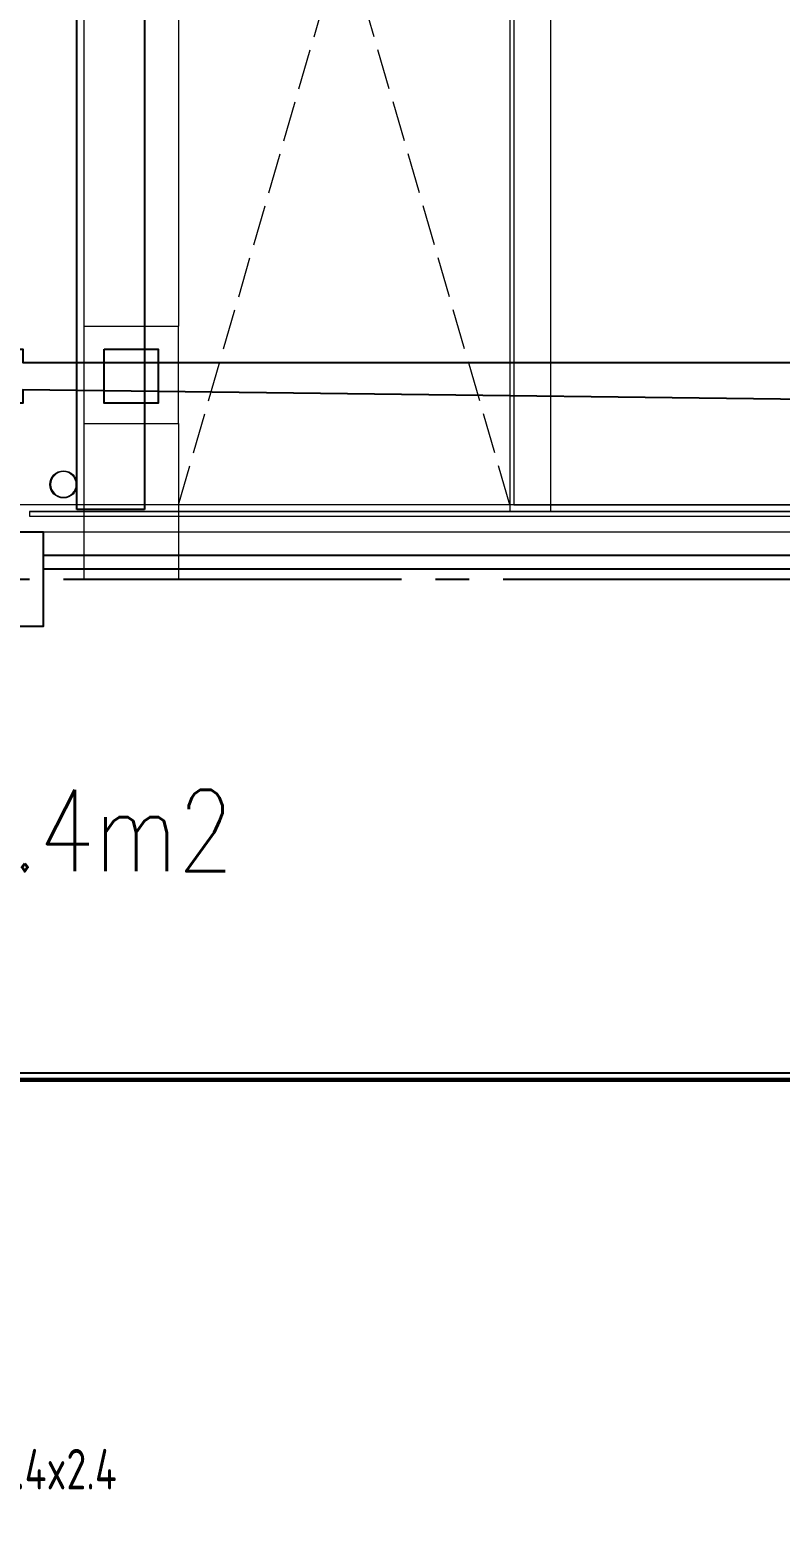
# Model space of a CAD drawing. Extents: x -960 to 27370, y -1283 to 11880.
# Drawn here: x 7705 to 8260, y 8311 to 9406 of the extents above; entities that cross this region are included whole.
import ezdxf
from ezdxf.enums import TextEntityAlignment as Align

# ---------------------------------------------------------------- set-up
doc = ezdxf.new("R2010")
doc.units = 0
doc.header["$LTSCALE"] = 100
doc.linetypes.add('X-S-FAB-L10$0$COL-CEN-LIN', pattern=[3.25, 2.5, -0.25, 0.25, -0.25])
doc.linetypes.add('X-S-FAB-L10$0$HIDDEN', pattern=[0.4, 0.3, -0.1])
for name, color, linetype in [('188K-SM-03-F10-ARCH-PA-Y2257103$0$K-0-Door-TXT', 53, 'Continuous'), ('188K-SM-03-F10-ARCH-PA-Y2257103$0$K-AREA', 53, 'Continuous'), ('188K-SM-03-F10-ARCH-PA-Y2257103$0$K-P1S-4.2-單抗', 53, 'Continuous'), ('188K-SM-03-F10-ARCH-PA-Y2257103$0$K-岩棉 2hr 7.5-非抗', 53, 'Continuous'), ('X-S-FAB-L10$0$0-DIM-TXT', 8, 'Continuous'), ('X-S-FAB-L10$0$A-OBJE-2D', 8, 'X-S-FAB-L10$0$HIDDEN'), ('X-S-FAB-L10$0$A-OBJE-MEP', 8, 'Continuous'), ('X-S-FAB-L10$0$A-WALL-EX', 8, 'Continuous'), ('X-S-FAB-L10$0$ASP_5', 8, 'Continuous'), ('X-S-FAB-L10$0$BLOCK', 8, 'Continuous'), ('X-S-FAB-L10$0$CCL', 8, 'X-S-FAB-L10$0$COL-CEN-LIN'), ('X-S-FAB-L10$0$COL-S', 8, 'Continuous'), ('X-S-FAB-L10$0$S-BEAM-SHOW', 8, 'Continuous'), ('X-S-FAB-L10$0$S-FNDN', 8, 'Continuous'), ('X-S-FAB-L10$0$S-SLAB-SHOW', 8, 'Continuous'), ('X-S-FAB-L10$0$Steel Frame-188K', 8, 'Continuous')]:
    doc.layers.add(name, color=color, linetype=linetype)
doc.styles.add('188K-SM-03-F10-ARCH-PA-Y2257103$0$AA-TXT', font='isocp.shx', dxfattribs={"width": 0.8, "bigfont": 'chineset.shx'})
doc.styles.add('188K-SM-03-F10-ARCH-PA-Y2257103$0$Standard', font='txt.shx', dxfattribs={"bigfont": 'chineset.shx'})
doc.styles.add('X-S-FAB-L10$0$CHINA', font='simplex.shx', dxfattribs={"width": 0.75, "bigfont": 'chineset.shx'})
doc.styles.add('X-S-FAB-L10$0$Standard', font='', dxfattribs={"width": 0.8})
doc.styles.add('X-S-FAB-L10$0$TG_NOTE_TEXT', font='simplex.shx', dxfattribs={"width": 0.75, "bigfont": 'chineset.shx'})
doc.styles.get('X-S-FAB-L10$0$Standard').set_extended_font_data('Microsoft JhengHei')

# ---------------------------------------------------------------- blocks, each defined once
blk = doc.blocks.new('X-S-FAB-L10$0$FAB2-L05')
at = {"layer": 'X-S-FAB-L10$0$CCL'}
blk.add_line((-26880, 9720), (1210, 9720), dxfattribs=at)
at = {"layer": 'X-S-FAB-L10$0$COL-S'}
for points in [[(-18400, 9890), (-18360, 9890), (-18360, 9850), (-18400, 9850)], [(-18515, 9755), (-18445, 9755), (-18445, 9685), (-18515, 9685)]]:
    blk.add_lwpolyline(points, close=True, dxfattribs=at)
blk = doc.blocks.new('X-S-FAB-L10')
at = {"layer": 'X-S-FAB-L10$0$A-OBJE-2D', "lineweight": 0}
for p, q in [((7815, 9055), (8060, 9900)), ((8060, 9055), (7815, 9900))]:
    blk.add_line(p, q, dxfattribs=at)
at = {"layer": 'X-S-FAB-L10$0$A-OBJE-MEP', "lineweight": 0, "flags": 128}
blk.add_lwpolyline([(7739.5, 9070, 1), (7720.5, 9070, 1)], format="xyb", close=True, dxfattribs=at)
at = {"layer": 'X-S-FAB-L10$0$A-OBJE-MEP', "lineweight": 0}
blk.add_circle((7730, 9070), 10, dxfattribs=at)
at = {"layer": 'X-S-FAB-L10$0$A-WALL-EX', "lineweight": 0}
blk.add_line((7705, 9046.5), (12670, 9046.5), dxfattribs=at)
at = {"layer": 'X-S-FAB-L10$0$A-WALL-EX', "lineweight": 0, "flags": 128}
for points in [[(12670, 9050), (7705, 9050)], [(7705, 9050), (7705, 9046.5)], [(7705, 9050), (12670, 9050)], [(7705, 9050), (12670, 9050)], [(7705, 9050), (12670, 9050)], [(7705, 9050), (12670, 9050)], [(7705, 9050), (12670, 9050)], [(7705, 9050), (12670, 9050)], [(7705, 9050), (12670, 9050)], [(7705, 9035), (12685, 9035)]]:
    blk.add_lwpolyline(points, dxfattribs=at)
at = {"layer": 'X-S-FAB-L10$0$ASP_5'}
for p, q in [((7740, 9051.56), (7740, 9950)), ((7790, 9900), (7790, 9051.56)), ((7790, 9051.56), (7740, 9051.56))]:
    blk.add_line(p, q, dxfattribs=at)
at = {"layer": 'X-S-FAB-L10$0$COL-S'}
for p, q in [((7760, 9170), (7800, 9170)), ((7760, 9130), (7760, 9170)), ((7800, 9170), (7800, 9130)), ((7800, 9130), (7760, 9130)), ((7645, 9035), (7715, 9035)), ((7715, 9035), (7715, 8965)), ((7715, 8965), (7645, 8965))]:
    blk.add_line(p, q, dxfattribs=at)
at = {"layer": 'X-S-FAB-L10$0$S-BEAM-SHOW', "lineweight": 0, "flags": 128}
for points in [[(8060, 9900), (8060, 9050)], [(8090, 9900), (8090, 9050)], [(7745, 9878), (7745, 9187)], [(7815, 9878), (7815, 9187)], [(7745, 9187), (7815, 9187)], [(7745, 9187), (7745, 9115)], [(7815, 9115), (7815, 9187)], [(7745, 9115), (7815, 9115)], [(7745, 9115), (7745, 9000)], [(7815, 9115), (7815, 9000)], [(8090, 9050), (8060, 9050)], [(7815, 9000), (7745, 9000)]]:
    blk.add_lwpolyline(points, dxfattribs=at)
at = {"layer": 'X-S-FAB-L10$0$S-FNDN', "lineweight": 0, "flags": 128}
blk.add_lwpolyline([(11935, 9055), (4350, 9055), (4350, 7470), (9330, 7470), (9330, -55), (11935, -55), (11935, 4530), (11070, 4530), (11070, 5003), (11935, 5003)], close=True, dxfattribs=at)
at = {"layer": 'X-S-FAB-L10$0$S-SLAB-SHOW', "lineweight": 0, "flags": 128}
blk.add_lwpolyline([(8063, 9055), (11917, 9055), (11917, 9950), (8063, 9950)], close=True, dxfattribs=at)
at = {"layer": 'X-S-FAB-L10$0$Steel Frame-188K'}
blk.add_lwpolyline([(10180, 9130), (9380, 9133.226), (9380, 9130), (9340, 9130), (8540, 9134.878), (8540, 9130), (8500, 9130), (7700, 9140), (7700, 9130), (7660, 9130), (7660, 9170), (7670, 9170), (7670, 9396.09), (6850, 9396.09), (6850, 9195), (6885, 9195), (6885, 9105), (6795, 9105)], dxfattribs=at)
blk.add_lwpolyline([(8510, 9894), (8500, 9894), (8500, 9904), (7700, 9904), (7700, 9894), (7690, 9894), (7690, 9170), (7700, 9170), (7700, 9160), (8500, 9160), (8500, 9170), (8510, 9170)], close=True, dxfattribs=at)
at = {"layer": 'X-S-FAB-L10$0$BLOCK'}
blk.add_blockref('X-S-FAB-L10$0$FAB2-L05', (26160, -720), dxfattribs=at)
at = {"style": 'X-S-FAB-L10$0$TG_NOTE_TEXT', "width": 0.5, "flags": 1}
for p in [(7463.301, 9020), (18268.251, 8649), (11197.77, 4800.167), (16485.801, 4800.167), (25420.27, 2635), (13360, 320.001, 0), (7463.301, -33.333)]:
    blk.add_attdef('WH', text='', height=20, dxfattribs=at).set_placement(p, align=Align.BOTTOM_LEFT)
at = {"width": 0.5}
for style, p in [('X-S-FAB-L10$0$TG_NOTE_TEXT', (7585, 9020)), ('X-S-FAB-L10$0$TG_NOTE_TEXT', (18389.95, 8649)), ('X-S-FAB-L10$0$TG_NOTE_TEXT', (11117.5, 4813.5)), ('X-S-FAB-L10$0$TG_NOTE_TEXT', (16607.5, 4813.5)), ('X-S-FAB-L10$0$TG_NOTE_TEXT', (25350, 2635)), ('X-S-FAB-L10$0$Standard', (13129.375, 325.001, 0)), ('X-S-FAB-L10$0$TG_NOTE_TEXT', (7585, -20))]:
    blk.add_attdef('DESC', text='', height=10, dxfattribs=dict(at, style=style)).set_placement(p, align=Align.BOTTOM_LEFT)
for tag, style, p in [('TYPE', 'X-S-FAB-L10$0$TG_NOTE_TEXT', (7619.286, 9020)), ('NO', 'X-S-FAB-L10$0$TG_NOTE_TEXT', (7650.095, 9020)), ('TYPE', 'X-S-FAB-L10$0$TG_NOTE_TEXT', (18424.236, 8649)), ('NO', 'X-S-FAB-L10$0$TG_NOTE_TEXT', (18455.045, 8649)), ('NO', 'X-S-FAB-L10$0$TG_NOTE_TEXT', (11088.595, 4813.5)), ('TYPE', 'X-S-FAB-L10$0$TG_NOTE_TEXT', (11151.786, 4813.5)), ('TYPE', 'X-S-FAB-L10$0$TG_NOTE_TEXT', (16641.786, 4813.5)), ('NO', 'X-S-FAB-L10$0$TG_NOTE_TEXT', (16672.595, 4813.5)), ('NO', 'X-S-FAB-L10$0$TG_NOTE_TEXT', (25313, 2635)), ('TYPE', 'X-S-FAB-L10$0$TG_NOTE_TEXT', (25350, 2635)), ('NO', 'X-S-FAB-L10$0$Standard', (13100, 320.001, 0)), ('TYPE', 'X-S-FAB-L10$0$Standard', (13129.375, 320.001, 0)), ('TYPE', 'X-S-FAB-L10$0$TG_NOTE_TEXT', (7619.286, -20)), ('NO', 'X-S-FAB-L10$0$TG_NOTE_TEXT', (7650.095, -20))]:
    blk.add_attdef(tag, text='', height=10, dxfattribs=dict(at, style=style)).set_placement(p, align=Align.BOTTOM_RIGHT)
at = {"style": 'X-S-FAB-L10$0$TG_NOTE_TEXT', "width": 0.5, "flags": 1}
for rotation, p in [(180, (43, 7480)), (180, (943, 7480)), (90, (24310, 3717.77)), (270, (17080, 1711.699))]:
    blk.add_attdef('WH', text='', height=20, rotation=rotation, dxfattribs=at).set_placement(p, align=Align.BOTTOM_LEFT)
at = {"width": 0.5}
for rotation, style, p in [(180, 'X-S-FAB-L10$0$Standard', (317.625, 7480)), (180, 'X-S-FAB-L10$0$Standard', (1217.625, 7480)), (90, 'X-S-FAB-L10$0$TG_NOTE_TEXT', (24310, 3647.5)), (270, 'X-S-FAB-L10$0$TG_NOTE_TEXT', (17080, 1605))]:
    blk.add_attdef('DESC', text='', height=10, rotation=rotation, dxfattribs=dict(at, style=style)).set_placement(p, align=Align.BOTTOM_LEFT)
for tag, rotation, style, p in [('TYPE', 180, 'X-S-FAB-L10$0$Standard', (317.625, 7480)), ('NO', 180, 'X-S-FAB-L10$0$Standard', (347, 7480)), ('TYPE', 180, 'X-S-FAB-L10$0$Standard', (1217.625, 7480)), ('NO', 180, 'X-S-FAB-L10$0$Standard', (1247, 7480)), ('TYPE', 90, 'X-S-FAB-L10$0$TG_NOTE_TEXT', (24310, 3647.5)), ('NO', 90, 'X-S-FAB-L10$0$TG_NOTE_TEXT', (24310, 3610.5)), ('TYPE', 270, 'X-S-FAB-L10$0$TG_NOTE_TEXT', (17080, 1605)), ('NO', 270, 'X-S-FAB-L10$0$TG_NOTE_TEXT', (17080, 1573))]:
    blk.add_attdef(tag, text='', height=10, rotation=rotation, dxfattribs=dict(at, style=style)).set_placement(p, align=Align.BOTTOM_RIGHT)
at = {"layer": 'X-S-FAB-L10$0$0-DIM-TXT', "style": 'X-S-FAB-L10$0$CHINA', "width": 0.75}
for p in [(667.414, 7855.1, -2689.4), (22627.353, 6728.814), (25644.722, 6728.814), (24778.787, 5569.051), (1118.252, 4980), (417.801, 4594.623), (23874.84, 4355), (22927.43, 4330.122), (23749.869, 3901.367), (417.801, 3765.236), (1118.252, 3730), (417.801, 3115.79), (536.882, 2227.832), (16908.994, 1782.652), (888.445, 880.466), (16977.43, 750), (18878.841, 750), (25641.221, 553.233), (21364.03, 526.894)]:
    blk.add_attdef('HIG', text='', height=80, dxfattribs=at).set_placement(p, align=Align.MIDDLE_LEFT)
blk = doc.blocks.new('188K-SM-03-F10-ARCH-PA-Y2257103')
at = {"layer": '188K-SM-03-F10-ARCH-PA-Y2257103$0$K-AREA', "const_width": 3, "elevation": 0}
blk.add_lwpolyline([(1775, 8630), (2595, 8630), (2595, 8545), (2685, 8545), (2685, 8630), (3435, 8630), (3435, 8545), (3525, 8545), (3525, 8630), (4275, 8630), (4275, 8545), (4365, 8545), (4365, 8630), (17585, 8630)], dxfattribs=at)
at = {"layer": '188K-SM-03-F10-ARCH-PA-Y2257103$0$K-P1S-4.2-單抗'}
for p, q in [((15195, 8635, 0), (7525, 8635, 0)), ((15195, 8630, 0), (7525, 8630, 0))]:
    blk.add_line(p, q, dxfattribs=at)
at = {"layer": '188K-SM-03-F10-ARCH-PA-Y2257103$0$K-岩棉 2hr 7.5-非抗'}
for p, q in [((8485, 9017.5, 0), (7715, 9017.5, 0)), ((8485, 9007.5, 0), (7715, 9007.5, 0))]:
    blk.add_line(p, q, dxfattribs=at)
at = {"layer": '188K-SM-03-F10-ARCH-PA-Y2257103$0$K-0-Door-TXT', "style": '188K-SM-03-F10-ARCH-PA-Y2257103$0$AA-TXT', "width": 0.8}
blk.add_text('雙開-2.4x2.4', height=30, dxfattribs=at).set_placement((7693.5, 8342.3), align=Align.MIDDLE_CENTER)
at = {"layer": '188K-SM-03-F10-ARCH-PA-Y2257103$0$K-AREA', "style": '188K-SM-03-F10-ARCH-PA-Y2257103$0$Standard', "width": 0.8}
blk.add_text('9.4m2', height=60, dxfattribs=at).set_placement((7650, 8784.2, 0))

msp = doc.modelspace()

# ---------------------------------------------------------------- block references
for name in ['X-S-FAB-L10', '188K-SM-03-F10-ARCH-PA-Y2257103']:
    msp.add_blockref(name, (0, 0))

doc.saveas('drawing.dxf')
